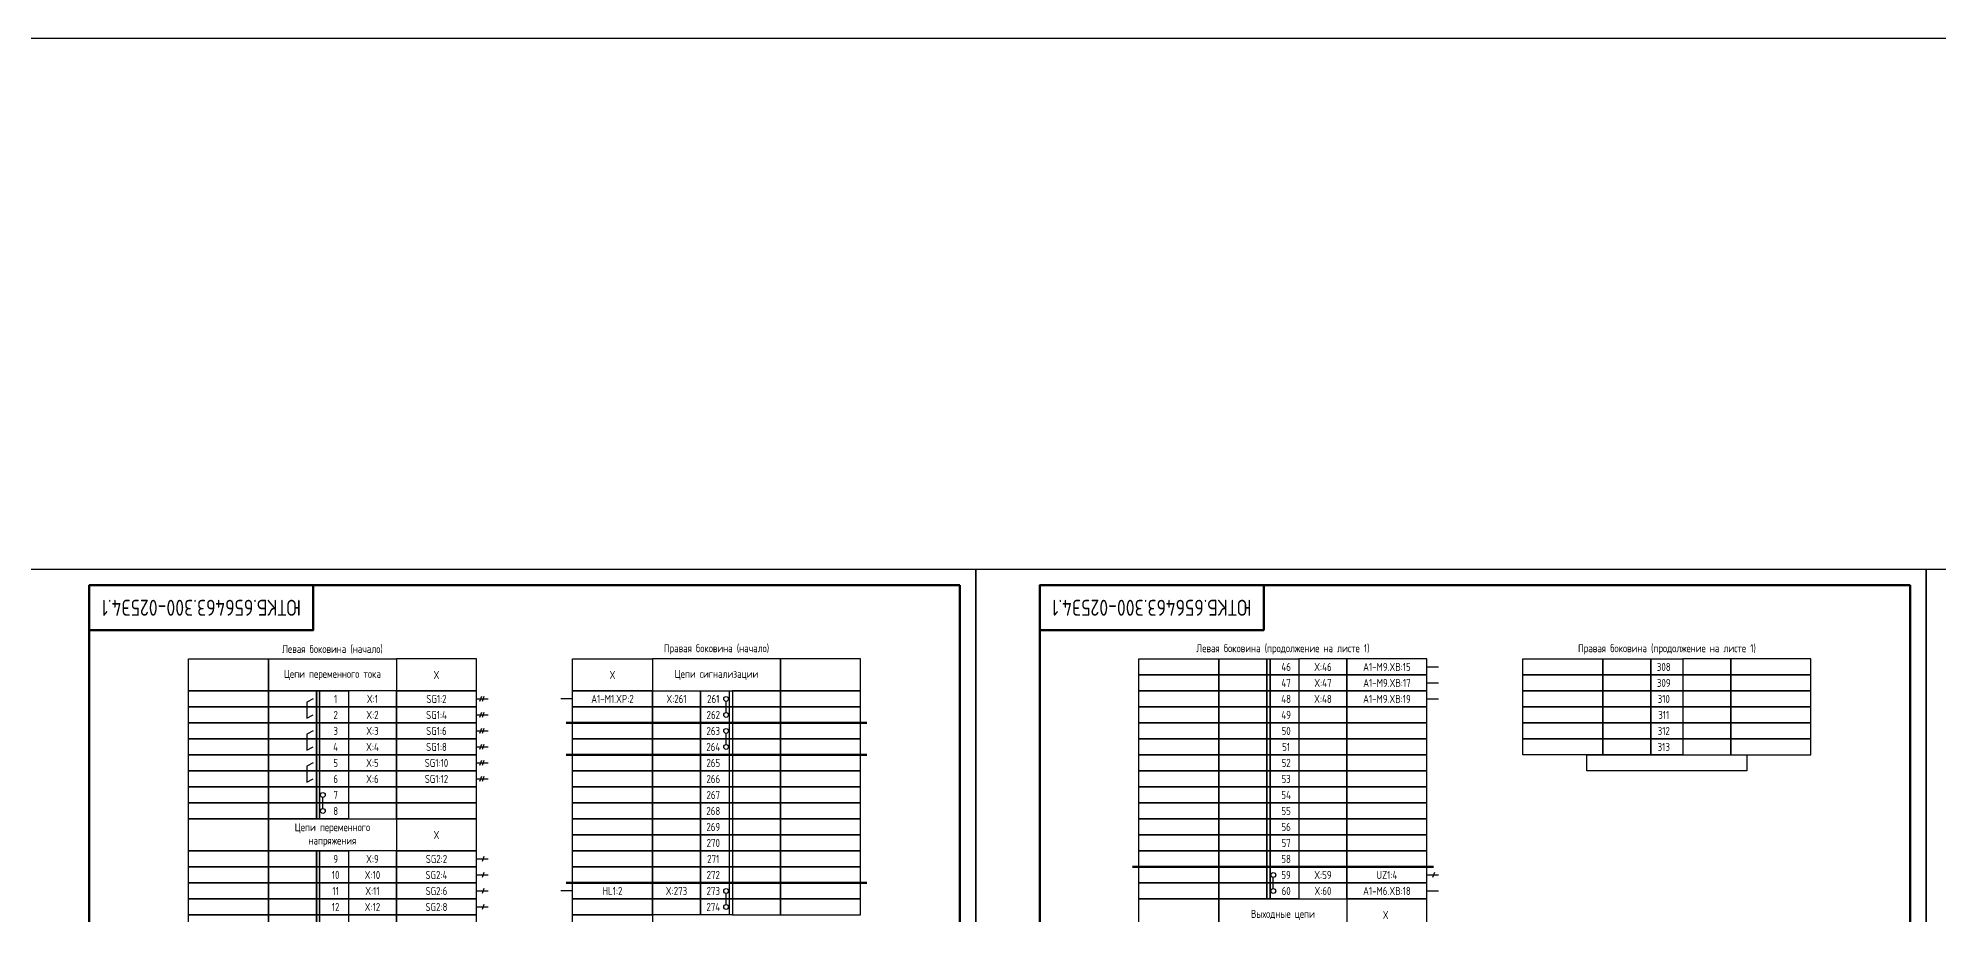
# Model space of a CAD drawing. Header units: millimetres. Extents: x -1036 to 3772, y -90 to 586.
# Drawn here: x 2524 to 3118, y 312 to 586 of the extents above; entities that cross this region are included whole.
import ezdxf

# ---------------------------------------------------------------- set-up
doc = ezdxf.new("R2010")
doc.units = ezdxf.units.MM
doc.styles.add('Gost_type_A', font='GOST_0.TTF')

# ---------------------------------------------------------------- blocks, each defined once
blk = doc.blocks.new('Штамп угловой верхний')
at = {"lineweight": 50}
blk.add_lwpolyline([(0, 0), (70, 0), (70, -14), (0, -14)], close=True, dxfattribs=at)

msp = doc.modelspace()

# ---------------------------------------------------------------- hatches: boundary and pattern name
h = msp.add_hatch(color=256)
h.dxf.hatch_style = 1
h.paths.add_polyline_path([(2612, 382), (2611, 382), (2611, 342), (2612, 342)])
h = msp.add_hatch(color=256)
h.dxf.hatch_style = 1
h.paths.add_polyline_path([(2612, 332), (2611, 332), (2611, 292), (2612, 292)])

# ---------------------------------------------------------------- linework, layer by layer
for p, q in [((2958, 389.5), (2961.62, 389.5)), ((2662.54, 380.31), (2661.96, 378.69)), ((2663.33, 380.31), (2662.75, 378.69)), ((2740, 382), (2740, 312)), ((2958, 384.5), (2961.62, 384.5)), ((2661, 379.5), (2664.62, 379.5)), ((2661, 374.5), (2664.62, 374.5)), ((2662.54, 375.31), (2661.96, 373.69)), ((2663.33, 375.31), (2662.75, 373.69)), ((2691, 379.5), (2687.38, 379.5)), ((2739, 375.25), (2739, 378.75)), ((2958, 379.5), (2961.62, 379.5)), ((2661, 369.5), (2664.62, 369.5)), ((2662.54, 370.31), (2661.96, 368.69)), ((2663.33, 370.31), (2662.75, 368.69)), ((2739, 365.25), (2739, 368.75)), ((2661, 364.5), (2664.62, 364.5)), ((2662.54, 365.31), (2661.96, 363.69)), ((2663.33, 365.31), (2662.75, 363.69)), ((2661, 359.5), (2664.62, 359.5)), ((2662.54, 360.31), (2661.96, 358.69)), ((2663.33, 360.31), (2662.75, 358.69)), ((2661, 354.5), (2664.62, 354.5)), ((2662.54, 355.31), (2661.96, 353.69)), ((2663.33, 355.31), (2662.75, 353.69)), ((2613, 345.25), (2613, 348.75)), ((2661, 329.5), (2664.62, 329.5)), ((2663.33, 330.31), (2662.75, 328.69)), ((2661, 324.5), (2664.62, 324.5)), ((2663.33, 325.31), (2662.75, 323.69)), ((2910, 320.25), (2910, 323.75)), ((2958, 324.5), (2961.62, 324.5)), ((2960.33, 325.31), (2959.75, 323.69)), ((2661, 319.5), (2664.62, 319.5)), ((2663.33, 320.31), (2662.75, 318.69)), ((2663.33, 315.31), (2662.75, 313.69)), ((2691, 319.5), (2687.38, 319.5)), ((2739, 315.25), (2739, 318.75)), ((2958, 319.5), (2961.62, 319.5)), ((2661, 314.5), (2664.62, 314.5))]:
    msp.add_line(p, q)
at = {"lineweight": 50}
for p, q in [((2689, 372), (2783, 372)), ((2689, 362), (2783, 362)), ((2866, 327), (2960, 327)), ((2689, 322), (2783, 322))]:
    msp.add_line(p, q, dxfattribs=at)
for points in [[(-1036, 586), (3772, 586), (3772, -90), (-1036, -90)], [(2817, 420), (2817, 0), (2520, 0), (2520, 420)], [(3114, 420), (3114, 0), (2817, 0), (2817, 420)], [(3411, 420), (3411, 0), (3114, 0), (3114, 420)], [(2571, 392), (2596, 392), (2596, 382), (2571, 382)], [(2596, 392), (2636, 392), (2636, 382), (2596, 382)], [(2661, 392), (2636, 392), (2636, 382), (2661, 382)], [(2691, 392), (2716, 392), (2716, 382), (2691, 382)], [(2756, 392), (2716, 392), (2716, 382), (2756, 382)], [(2781, 392), (2756, 392), (2756, 382), (2781, 382)], [(2868, 392), (2893, 392), (2893, 387), (2868, 387)], [(2868, 387), (2893, 387), (2893, 382), (2868, 382)], [(2893, 392), (2908, 392), (2908, 387), (2893, 387)], [(2893, 387), (2908, 387), (2908, 382), (2893, 382)], [(2908, 392), (2918, 392), (2918, 387), (2908, 387)], [(2908, 387), (2918, 387), (2918, 382), (2908, 382)], [(2933, 392), (2918, 392), (2918, 387), (2933, 387)], [(2933, 387), (2918, 387), (2918, 382), (2933, 382)], [(2958, 392), (2933, 392), (2933, 387), (2958, 387)], [(2958, 387), (2933, 387), (2933, 382), (2958, 382)], [(2988, 392), (3013, 392), (3013, 387), (2988, 387)], [(2988, 387), (3013, 387), (3013, 382), (2988, 382)], [(3013, 392), (3028, 392), (3028, 387), (3013, 387)], [(3013, 387), (3028, 387), (3028, 382), (3013, 382)], [(3028, 392), (3038, 392), (3038, 387), (3028, 387)], [(3028, 387), (3038, 387), (3038, 382), (3028, 382)], [(3053, 392), (3038, 392), (3038, 387), (3053, 387)], [(3053, 387), (3038, 387), (3038, 382), (3053, 382)], [(3078, 392), (3053, 392), (3053, 387), (3078, 387)], [(3078, 387), (3053, 387), (3053, 382), (3078, 382)], [(2571, 382), (2596, 382), (2596, 377), (2571, 377)], [(2596, 382), (2611, 382), (2611, 377), (2596, 377)], [(2611, 382), (2621, 382), (2621, 377), (2611, 377)], [(2636, 382), (2621, 382), (2621, 377), (2636, 377)], [(2661, 382), (2636, 382), (2636, 377), (2661, 377)], [(2691, 382), (2716, 382), (2716, 377), (2691, 377)], [(2716, 382), (2731, 382), (2731, 377), (2716, 377)], [(2731, 382), (2741, 382), (2741, 377), (2731, 377)], [(2756, 382), (2741, 382), (2741, 377), (2756, 377)], [(2781, 382), (2756, 382), (2756, 377), (2781, 377)], [(2868, 382), (2893, 382), (2893, 377), (2868, 377)], [(2893, 382), (2908, 382), (2908, 377), (2893, 377)], [(2908, 382), (2918, 382), (2918, 377), (2908, 377)], [(2933, 382), (2918, 382), (2918, 377), (2933, 377)], [(2958, 382), (2933, 382), (2933, 377), (2958, 377)], [(2988, 382), (3013, 382), (3013, 377), (2988, 377)], [(3013, 382), (3028, 382), (3028, 377), (3013, 377)], [(3028, 382), (3038, 382), (3038, 377), (3028, 377)], [(3053, 382), (3038, 382), (3038, 377), (3053, 377)], [(3078, 382), (3053, 382), (3053, 377), (3078, 377)], [(2571, 377), (2596, 377), (2596, 372), (2571, 372)], [(2596, 377), (2611, 377), (2611, 372), (2596, 372)], [(2611, 377), (2621, 377), (2621, 372), (2611, 372)], [(2636, 377), (2621, 377), (2621, 372), (2636, 372)], [(2661, 377), (2636, 377), (2636, 372), (2661, 372)], [(2691, 377), (2716, 377), (2716, 372), (2691, 372)], [(2716, 377), (2731, 377), (2731, 372), (2716, 372)], [(2731, 377), (2741, 377), (2741, 372), (2731, 372)], [(2756, 377), (2741, 377), (2741, 372), (2756, 372)], [(2781, 377), (2756, 377), (2756, 372), (2781, 372)], [(2868, 377), (2893, 377), (2893, 372), (2868, 372)], [(2893, 377), (2908, 377), (2908, 372), (2893, 372)], [(2908, 377), (2918, 377), (2918, 372), (2908, 372)], [(2933, 377), (2918, 377), (2918, 372), (2933, 372)], [(2958, 377), (2933, 377), (2933, 372), (2958, 372)], [(2988, 377), (3013, 377), (3013, 372), (2988, 372)], [(3013, 377), (3028, 377), (3028, 372), (3013, 372)], [(3028, 377), (3038, 377), (3038, 372), (3028, 372)], [(3053, 377), (3038, 377), (3038, 372), (3053, 372)], [(3078, 377), (3053, 377), (3053, 372), (3078, 372)], [(2571, 372), (2596, 372), (2596, 367), (2571, 367)], [(2596, 372), (2611, 372), (2611, 367), (2596, 367)], [(2611, 372), (2621, 372), (2621, 367), (2611, 367)], [(2636, 372), (2621, 372), (2621, 367), (2636, 367)], [(2661, 372), (2636, 372), (2636, 367), (2661, 367)], [(2691, 372), (2716, 372), (2716, 367), (2691, 367)], [(2716, 372), (2731, 372), (2731, 367), (2716, 367)], [(2731, 372), (2741, 372), (2741, 367), (2731, 367)], [(2756, 372), (2741, 372), (2741, 367), (2756, 367)], [(2781, 372), (2756, 372), (2756, 367), (2781, 367)], [(2868, 372), (2893, 372), (2893, 367), (2868, 367)], [(2893, 372), (2908, 372), (2908, 367), (2893, 367)], [(2908, 372), (2918, 372), (2918, 367), (2908, 367)], [(2933, 372), (2918, 372), (2918, 367), (2933, 367)], [(2958, 372), (2933, 372), (2933, 367), (2958, 367)], [(2988, 372), (3013, 372), (3013, 367), (2988, 367)], [(3013, 372), (3028, 372), (3028, 367), (3013, 367)], [(3028, 372), (3038, 372), (3038, 367), (3028, 367)], [(3053, 372), (3038, 372), (3038, 367), (3053, 367)], [(3078, 372), (3053, 372), (3053, 367), (3078, 367)], [(2571, 367), (2596, 367), (2596, 362), (2571, 362)], [(2596, 367), (2611, 367), (2611, 362), (2596, 362)], [(2611, 367), (2621, 367), (2621, 362), (2611, 362)], [(2636, 367), (2621, 367), (2621, 362), (2636, 362)], [(2661, 367), (2636, 367), (2636, 362), (2661, 362)], [(2691, 367), (2716, 367), (2716, 362), (2691, 362)], [(2716, 367), (2731, 367), (2731, 362), (2716, 362)], [(2731, 367), (2741, 367), (2741, 362), (2731, 362)], [(2756, 367), (2741, 367), (2741, 362), (2756, 362)], [(2781, 367), (2756, 367), (2756, 362), (2781, 362)], [(2868, 367), (2893, 367), (2893, 362), (2868, 362)], [(2893, 367), (2908, 367), (2908, 362), (2893, 362)], [(2908, 367), (2918, 367), (2918, 362), (2908, 362)], [(2933, 367), (2918, 367), (2918, 362), (2933, 362)], [(2958, 367), (2933, 367), (2933, 362), (2958, 362)], [(2988, 367), (3013, 367), (3013, 362), (2988, 362)], [(3013, 367), (3028, 367), (3028, 362), (3013, 362)], [(3028, 367), (3038, 367), (3038, 362), (3028, 362)], [(3053, 367), (3038, 367), (3038, 362), (3053, 362)], [(3078, 367), (3053, 367), (3053, 362), (3078, 362)], [(2571, 362), (2596, 362), (2596, 357), (2571, 357)], [(2571, 357), (2596, 357), (2596, 352), (2571, 352)], [(2596, 362), (2611, 362), (2611, 357), (2596, 357)], [(2596, 357), (2611, 357), (2611, 352), (2596, 352)], [(2611, 362), (2621, 362), (2621, 357), (2611, 357)], [(2611, 357), (2621, 357), (2621, 352), (2611, 352)], [(2636, 362), (2621, 362), (2621, 357), (2636, 357)], [(2636, 357), (2621, 357), (2621, 352), (2636, 352)], [(2661, 362), (2636, 362), (2636, 357), (2661, 357)], [(2661, 357), (2636, 357), (2636, 352), (2661, 352)], [(2691, 362), (2716, 362), (2716, 357), (2691, 357)], [(2691, 357), (2716, 357), (2716, 352), (2691, 352)], [(2716, 362), (2731, 362), (2731, 357), (2716, 357)], [(2716, 357), (2731, 357), (2731, 352), (2716, 352)], [(2731, 362), (2741, 362), (2741, 357), (2731, 357)], [(2731, 357), (2741, 357), (2741, 352), (2731, 352)], [(2756, 362), (2741, 362), (2741, 357), (2756, 357)], [(2756, 357), (2741, 357), (2741, 352), (2756, 352)], [(2781, 362), (2756, 362), (2756, 357), (2781, 357)], [(2781, 357), (2756, 357), (2756, 352), (2781, 352)], [(2868, 362), (2893, 362), (2893, 357), (2868, 357)], [(2868, 357), (2893, 357), (2893, 352), (2868, 352)], [(2893, 362), (2908, 362), (2908, 357), (2893, 357)], [(2893, 357), (2908, 357), (2908, 352), (2893, 352)], [(2908, 362), (2918, 362), (2918, 357), (2908, 357)], [(2908, 357), (2918, 357), (2918, 352), (2908, 352)], [(2933, 362), (2918, 362), (2918, 357), (2933, 357)], [(2933, 357), (2918, 357), (2918, 352), (2933, 352)], [(2958, 362), (2933, 362), (2933, 357), (2958, 357)], [(2958, 357), (2933, 357), (2933, 352), (2958, 352)], [(3008, 362), (3058, 362), (3058, 357), (3008, 357)], [(2571, 352), (2596, 352), (2596, 347), (2571, 347)], [(2596, 352), (2611, 352), (2611, 347), (2596, 347)], [(2611, 352), (2621, 352), (2621, 347), (2611, 347)], [(2636, 352), (2621, 352), (2621, 347), (2636, 347)], [(2661, 352), (2636, 352), (2636, 347), (2661, 347)], [(2691, 352), (2716, 352), (2716, 347), (2691, 347)], [(2716, 352), (2731, 352), (2731, 347), (2716, 347)], [(2731, 352), (2741, 352), (2741, 347), (2731, 347)], [(2756, 352), (2741, 352), (2741, 347), (2756, 347)], [(2781, 352), (2756, 352), (2756, 347), (2781, 347)], [(2868, 352), (2893, 352), (2893, 347), (2868, 347)], [(2893, 352), (2908, 352), (2908, 347), (2893, 347)], [(2908, 352), (2918, 352), (2918, 347), (2908, 347)], [(2933, 352), (2918, 352), (2918, 347), (2933, 347)], [(2958, 352), (2933, 352), (2933, 347), (2958, 347)], [(2571, 347), (2596, 347), (2596, 342), (2571, 342)], [(2596, 347), (2611, 347), (2611, 342), (2596, 342)], [(2611, 347), (2621, 347), (2621, 342), (2611, 342)], [(2636, 347), (2621, 347), (2621, 342), (2636, 342)], [(2661, 347), (2636, 347), (2636, 342), (2661, 342)], [(2691, 347), (2716, 347), (2716, 342), (2691, 342)], [(2716, 347), (2731, 347), (2731, 342), (2716, 342)], [(2731, 347), (2741, 347), (2741, 342), (2731, 342)], [(2756, 347), (2741, 347), (2741, 342), (2756, 342)], [(2781, 347), (2756, 347), (2756, 342), (2781, 342)], [(2868, 347), (2893, 347), (2893, 342), (2868, 342)], [(2893, 347), (2908, 347), (2908, 342), (2893, 342)], [(2908, 347), (2918, 347), (2918, 342), (2908, 342)], [(2933, 347), (2918, 347), (2918, 342), (2933, 342)], [(2958, 347), (2933, 347), (2933, 342), (2958, 342)], [(2571, 342), (2596, 342), (2596, 332), (2571, 332)], [(2596, 342), (2636, 342), (2636, 332), (2596, 332)], [(2661, 342), (2636, 342), (2636, 332), (2661, 332)], [(2691, 342), (2716, 342), (2716, 337), (2691, 337)], [(2716, 342), (2731, 342), (2731, 337), (2716, 337)], [(2731, 342), (2741, 342), (2741, 337), (2731, 337)], [(2756, 342), (2741, 342), (2741, 337), (2756, 337)], [(2781, 342), (2756, 342), (2756, 337), (2781, 337)], [(2868, 342), (2893, 342), (2893, 337), (2868, 337)], [(2893, 342), (2908, 342), (2908, 337), (2893, 337)], [(2908, 342), (2918, 342), (2918, 337), (2908, 337)], [(2933, 342), (2918, 342), (2918, 337), (2933, 337)], [(2958, 342), (2933, 342), (2933, 337), (2958, 337)], [(2691, 337), (2716, 337), (2716, 332), (2691, 332)], [(2716, 337), (2731, 337), (2731, 332), (2716, 332)], [(2731, 337), (2741, 337), (2741, 332), (2731, 332)], [(2756, 337), (2741, 337), (2741, 332), (2756, 332)], [(2781, 337), (2756, 337), (2756, 332), (2781, 332)], [(2868, 337), (2893, 337), (2893, 332), (2868, 332)], [(2893, 337), (2908, 337), (2908, 332), (2893, 332)], [(2908, 337), (2918, 337), (2918, 332), (2908, 332)], [(2933, 337), (2918, 337), (2918, 332), (2933, 332)], [(2958, 337), (2933, 337), (2933, 332), (2958, 332)], [(2571, 332), (2596, 332), (2596, 327), (2571, 327)], [(2571, 327), (2596, 327), (2596, 322), (2571, 322)], [(2596, 332), (2611, 332), (2611, 327), (2596, 327)], [(2596, 327), (2611, 327), (2611, 322), (2596, 322)], [(2611, 332), (2621, 332), (2621, 327), (2611, 327)], [(2611, 327), (2621, 327), (2621, 322), (2611, 322)], [(2636, 332), (2621, 332), (2621, 327), (2636, 327)], [(2636, 327), (2621, 327), (2621, 322), (2636, 322)], [(2661, 332), (2636, 332), (2636, 327), (2661, 327)], [(2661, 327), (2636, 327), (2636, 322), (2661, 322)], [(2691, 332), (2716, 332), (2716, 327), (2691, 327)], [(2691, 327), (2716, 327), (2716, 322), (2691, 322)], [(2716, 332), (2731, 332), (2731, 327), (2716, 327)], [(2716, 327), (2731, 327), (2731, 322), (2716, 322)], [(2731, 332), (2741, 332), (2741, 327), (2731, 327)], [(2731, 327), (2741, 327), (2741, 322), (2731, 322)], [(2756, 332), (2741, 332), (2741, 327), (2756, 327)], [(2756, 327), (2741, 327), (2741, 322), (2756, 322)], [(2781, 332), (2756, 332), (2756, 327), (2781, 327)], [(2781, 327), (2756, 327), (2756, 322), (2781, 322)], [(2868, 332), (2893, 332), (2893, 327), (2868, 327)], [(2868, 327), (2893, 327), (2893, 322), (2868, 322)], [(2893, 332), (2908, 332), (2908, 327), (2893, 327)], [(2893, 327), (2908, 327), (2908, 322), (2893, 322)], [(2908, 332), (2918, 332), (2918, 327), (2908, 327)], [(2908, 327), (2918, 327), (2918, 322), (2908, 322)], [(2933, 332), (2918, 332), (2918, 327), (2933, 327)], [(2933, 327), (2918, 327), (2918, 322), (2933, 322)], [(2958, 332), (2933, 332), (2933, 327), (2958, 327)], [(2958, 327), (2933, 327), (2933, 322), (2958, 322)], [(2571, 322), (2596, 322), (2596, 317), (2571, 317)], [(2596, 322), (2611, 322), (2611, 317), (2596, 317)], [(2611, 322), (2621, 322), (2621, 317), (2611, 317)], [(2636, 322), (2621, 322), (2621, 317), (2636, 317)], [(2661, 322), (2636, 322), (2636, 317), (2661, 317)], [(2691, 322), (2716, 322), (2716, 317), (2691, 317)], [(2716, 322), (2731, 322), (2731, 317), (2716, 317)], [(2731, 322), (2741, 322), (2741, 317), (2731, 317)], [(2756, 322), (2741, 322), (2741, 317), (2756, 317)], [(2781, 322), (2756, 322), (2756, 317), (2781, 317)], [(2868, 322), (2893, 322), (2893, 317), (2868, 317)], [(2893, 322), (2908, 322), (2908, 317), (2893, 317)], [(2908, 322), (2918, 322), (2918, 317), (2908, 317)], [(2933, 322), (2918, 322), (2918, 317), (2933, 317)], [(2958, 322), (2933, 322), (2933, 317), (2958, 317)], [(2571, 317), (2596, 317), (2596, 312), (2571, 312)], [(2596, 317), (2611, 317), (2611, 312), (2596, 312)], [(2611, 317), (2621, 317), (2621, 312), (2611, 312)], [(2636, 317), (2621, 317), (2621, 312), (2636, 312)], [(2661, 317), (2636, 317), (2636, 312), (2661, 312)], [(2691, 317), (2716, 317), (2716, 312), (2691, 312)], [(2716, 317), (2731, 317), (2731, 312), (2716, 312)], [(2731, 317), (2741, 317), (2741, 312), (2731, 312)], [(2756, 317), (2741, 317), (2741, 312), (2756, 312)], [(2781, 317), (2756, 317), (2756, 312), (2781, 312)], [(2868, 317), (2893, 317), (2893, 307), (2868, 307)], [(2893, 317), (2933, 317), (2933, 307), (2893, 307)], [(2958, 317), (2933, 317), (2933, 307), (2958, 307)], [(2571, 312), (2596, 312), (2596, 307), (2571, 307)], [(2596, 312), (2611, 312), (2611, 307), (2596, 307)], [(2611, 312), (2621, 312), (2621, 307), (2611, 307)], [(2636, 312), (2621, 312), (2621, 307), (2636, 307)], [(2661, 312), (2636, 312), (2636, 307), (2661, 307)], [(2691, 312), (2716, 312), (2716, 302), (2691, 302)]]:
    msp.add_lwpolyline(points, close=True)
for points in [[(2812, 415), (2812, 5), (2540, 5), (2540, 415)], [(3109, 415), (3109, 5), (2837, 5), (2837, 415)]]:
    msp.add_lwpolyline(points, close=True, dxfattribs=at)
for points in [[(2909, 317), (2909, 392), (2909, 392), (2909, 317)], [(2611, 342), (2611, 382), (2612, 382), (2612, 342)], [(2610, 379.5), (2608, 378.5), (2608, 373.5), (2610, 374.5)], [(2610, 369.5), (2608, 368.5), (2608, 363.5), (2610, 364.5)], [(2610, 359.5), (2608, 358.5), (2608, 353.5), (2610, 354.5)], [(2611, 292), (2611, 332), (2612, 332), (2612, 292)]]:
    msp.add_lwpolyline(points)
for centre in [(2739, 379.5), (2739, 374.5), (2739, 369.5), (2739, 364.5), (2613, 349.5), (2613, 344.5), (2910, 324.5), (2739, 319.5), (2739, 314.5), (2910, 319.5)]:
    msp.add_circle(centre, 0.75)

# ---------------------------------------------------------------- block references
for p in [(2540, 415), (2837, 415)]:
    msp.add_blockref('Штамп угловой верхний', p)

# ---------------------------------------------------------------- texts
at = {"char_height": 5, "width": 70, "attachment_point": 5, "rotation": 180, "style": 'Gost_type_A'}
for insert in [(2575, 408), (2872, 408)]:
    msp.add_mtext('ЮТКБ.656463.300-025Э4.1', dxfattribs=dict(at, insert=insert))
at = {"char_height": 2.5, "attachment_point": 5, "style": 'Gost_type_A'}
for s, insert, width in [('Левая боковина (начало)', (2616, 395), 90), ('Правая боковина (начало)', (2736, 395), 90), ('Левая боковина (продолжение на листе 1)', (2913, 395), 90), ('Правая боковина (продолжение на листе 1)', (3033, 395), 90), ('Цепи переменного тока', (2616, 387), 40), ('X', (2648.5, 387), 25), ('X', (2703.5, 387), 25), ('Цепи сигнализации', (2736, 387), 40), ('A1-M9.XВ:15', (2945.5, 389.5), 25), ('SG1:2', (2648.5, 379.5), 25), ('A1-M1.XP:2', (2703.5, 379.5), 25), ('A1-M9.XВ:19', (2945.5, 379.5), 25), ('A1-M9.XВ:17', (2945.5, 384.5), 25), ('SG1:4', (2648.5, 374.5), 25), ('SG1:6', (2648.5, 369.5), 25), ('SG1:8', (2648.5, 364.5), 25), ('SG1:10', (2648.5, 359.5), 25), ('SG1:12', (2648.5, 354.5), 25), ('Цепи переменного\\Pнапряжения', (2616, 337), 40), ('X', (2648.5, 337), 25), ('SG2:2', (2648.5, 329.5), 25), ('SG2:4', (2648.5, 324.5), 25), ('A1-M6.XВ:18', (2945.5, 319.5), 25), ('UZ1:4', (2945.5, 324.5), 25), ('SG2:8', (2648.5, 314.5), 25), ('SG2:6', (2648.5, 319.5), 25), ('HL1:2', (2703.5, 319.5), 25), ('Выходные цепи ', (2913, 312), 40), ('X', (2945.09, 312), 25)]:
    msp.add_mtext(s, dxfattribs=dict(at, insert=insert, width=width))
at = {"ltscale": 10, "char_height": 2.5, "attachment_point": 5, "style": 'Gost_type_A'}
for s, insert, width in [('46', (2914, 389.5), 8), ('X:46', (2925.5, 389.5), 15), ('308', (3032, 389.5), 8), ('1', (2617, 379.5), 8), ('X:1', (2628.5, 379.5), 15), ('X:261', (2723.5, 379.5), 15), ('261', (2735, 379.5), 8), ('48', (2914, 379.5), 8), ('47', (2914, 384.5), 8), ('X:48', (2925.5, 379.5), 15), ('X:47', (2925.5, 384.5), 15), ('309', (3032, 384.5), 8), ('310', (3032, 379.5), 8), ('2', (2617, 374.5), 8), ('X:2', (2628.5, 374.5), 15), ('262', (2735, 374.5), 8), ('49', (2914, 374.5), 8), ('311', (3032, 374.5), 8), ('3', (2617, 369.5), 8), ('X:3', (2628.5, 369.5), 15), ('263', (2735, 369.5), 8), ('50', (2914, 369.5), 8), ('312', (3032, 369.5), 8), ('4', (2617, 364.5), 8), ('X:4', (2628.5, 364.5), 15), ('264', (2735, 364.5), 8), ('51', (2914, 364.5), 8), ('313', (3032, 364.5), 8), ('5', (2617, 359.5), 8), ('X:5', (2628.5, 359.5), 15), ('265', (2735, 359.5), 8), ('52', (2914, 359.5), 8), ('7', (2617, 349.5), 8), ('6', (2617, 354.5), 8), ('X:6', (2628.5, 354.5), 15), ('266', (2735, 354.5), 8), ('267', (2735, 349.5), 8), ('54', (2914, 349.5), 8), ('53', (2914, 354.5), 8), ('8', (2617, 344.5), 8), ('268', (2735, 344.5), 8), ('55', (2914, 344.5), 8), ('269', (2735, 339.5), 8), ('56', (2914, 339.5), 8), ('270', (2735, 334.5), 8), ('57', (2914, 334.5), 8), ('9', (2617, 329.5), 8), ('X:9', (2628.5, 329.5), 15), ('271', (2735, 329.5), 8), ('58', (2914, 329.5), 8), ('10', (2617, 324.5), 8), ('X:10', (2628.5, 324.5), 15), ('272', (2735, 324.5), 8), ('59', (2914, 324.5), 8), ('X:59', (2925.5, 324.5), 15), ('12', (2617, 314.5), 8), ('11', (2617, 319.5), 8), ('X:12', (2628.5, 314.5), 15), ('X:11', (2628.5, 319.5), 15), ('X:273', (2723.5, 319.5), 15), ('274', (2735, 314.5), 8), ('273', (2735, 319.5), 8), ('60', (2914, 319.5), 8), ('X:60', (2925.5, 319.5), 15)]:
    msp.add_mtext(s, dxfattribs=dict(at, insert=insert, width=width))

doc.saveas('drawing.dxf')
